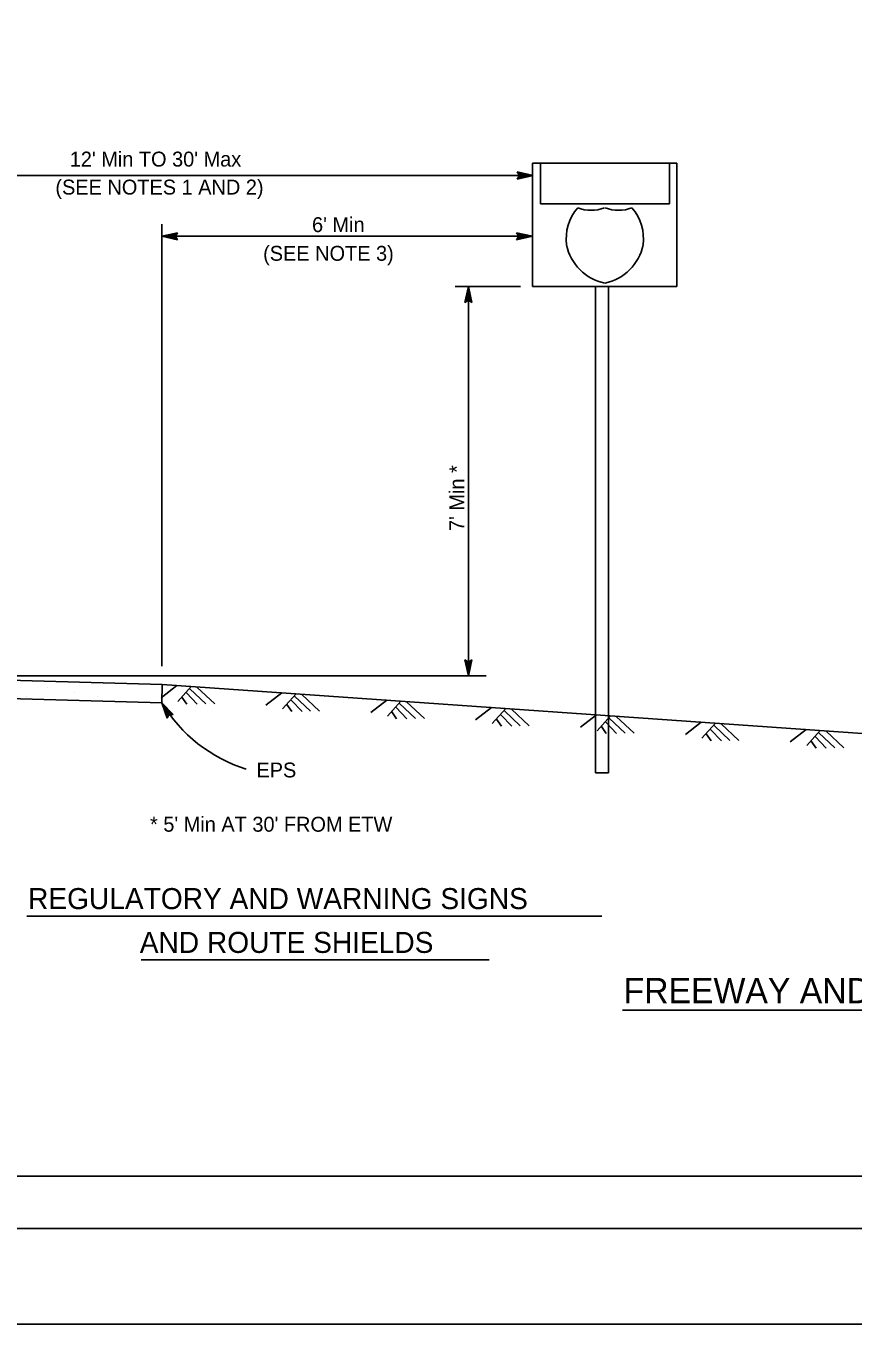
# Model space of a CAD drawing. Extents: x -894 to 866, y -476 to 714.
# Drawn here: x -626 to -233, y -476 to 141 of the extents above; entities that cross this region are included whole.
import ezdxf

# ---------------------------------------------------------------- set-up
doc = ezdxf.new("R2010")
doc.units = 0
for name, color, linetype in [('10 Sheet Format', 7, 'Continuous'), ('56 Stage 3 Anno', 7, 'Continuous'), ('57 Undefined', 7, 'Continuous'), ('59 Sndwall Anno', 7, 'Continuous'), ('60 Nongeo Data', 7, 'Continuous')]:
    doc.layers.add(name, color=color, linetype=linetype)

msp = doc.modelspace()

# ---------------------------------------------------------------- linework, layer by layer
at = {"layer": '10 Sheet Format'}
for p, q in [((-813.45, -406.04), (811.55, -406.04)), ((-863.46, -431.04), (836.55, -431.04))]:
    msp.add_line(p, q, dxfattribs=at)
for points in [[(-894.04, 713.56), (865.96, 713.56), (865.96, -476.44), (-894.04, -476.44)], [(-863.46, -431.04), (836.55, -431.04), (836.55, 668.96), (-863.46, 668.96)]]:
    msp.add_lwpolyline(points, close=True, dxfattribs=at)
at = {"layer": '56 Stage 3 Anno'}
for p, q in [((-385.14, 69.77), (-711.49, 69.77)), ((-391.64, 69.77), (-392.64, 71.45)), ((-392.64, 71.45), (-392.64, 71.45)), ((-392.64, 71.45), (-385.14, 69.77)), ((-385.14, 69.77), (-392.64, 68.11)), ((-392.64, 68.11), (-391.64, 69.77)), ((-392.64, 68.11), (-392.64, 68.11)), ((-392.37, 71), (-386.87, 69.78)), ((-386.88, 69.77), (-392.35, 68.56)), ((-388.6, 69.78), (-392.13, 68.99)), ((-392.08, 70.56), (-388.6, 69.78)), ((-391.86, 70.12), (-390.32, 69.78)), ((-390.32, 69.78), (-391.83, 69.44)), ((-385.14, 69.77), (-385.14, 69.77)), ((-561.68, -163.64), (-561.68, 46.66)), ((-561.68, 40.9), (-554.18, 42.56)), ((-561.68, 40.9), (-385.43, 40.9)), ((-554.18, 39.22), (-561.68, 40.9)), ((-561.68, 40.9), (-561.68, 40.9)), ((-554.45, 39.67), (-559.95, 40.9)), ((-559.94, 40.9), (-554.47, 42.11)), ((-558.22, 40.9), (-554.69, 41.68)), ((-554.74, 40.12), (-558.22, 40.9)), ((-556.5, 40.9), (-554.98, 41.23)), ((-554.96, 40.55), (-556.5, 40.9)), ((-554.18, 42.56), (-555.18, 40.9)), ((-555.18, 40.9), (-554.18, 39.22)), ((-554.18, 42.56), (-554.18, 42.56)), ((-554.18, 39.22), (-554.18, 39.22)), ((-391.93, 40.9), (-392.93, 42.57)), ((-392.93, 42.57), (-392.93, 42.57)), ((-392.93, 42.57), (-385.43, 40.9)), ((-385.43, 40.9), (-392.93, 39.24)), ((-392.93, 39.24), (-391.93, 40.9)), ((-392.93, 39.24), (-392.93, 39.24)), ((-392.66, 42.13), (-387.15, 40.9)), ((-387.16, 40.89), (-392.63, 39.69)), ((-388.88, 40.9), (-392.41, 40.12)), ((-392.36, 41.68), (-388.88, 40.9)), ((-392.14, 41.25), (-390.61, 40.9)), ((-390.61, 40.9), (-392.12, 40.57)), ((-385.43, 40.9), (-385.43, 40.9)), ((-422.21, 16.94), (-391.1, 16.94)), ((-417.56, 9.44), (-415.88, 16.94)), ((-417.11, 9.71), (-415.88, 15.21)), ((-416.66, 10), (-415.88, 13.48)), ((-415.88, 16.94), (-415.88, -168.1)), ((-415.88, 16.94), (-415.88, 16.94)), ((-415.88, 16.94), (-414.22, 9.44)), ((-415.88, 15.2), (-414.67, 9.73)), ((-415.88, 13.48), (-415.1, 9.95)), ((-415.88, 10.44), (-417.56, 9.44)), ((-417.56, 9.44), (-417.56, 9.44)), ((-416.23, 10.22), (-415.89, 11.76)), ((-415.89, 11.76), (-415.55, 10.24)), ((-414.22, 9.44), (-415.88, 10.44)), ((-414.22, 9.44), (-414.22, 9.44)), ((-415.88, -168.1), (-417.54, -160.6)), ((-417.54, -160.6), (-417.54, -160.6)), ((-417.54, -160.6), (-415.88, -161.6)), ((-415.89, -166.36), (-417.1, -160.9)), ((-415.88, -164.65), (-416.66, -161.12)), ((-415.88, -162.92), (-416.21, -161.41)), ((-415.88, -161.6), (-414.21, -160.6)), ((-414.21, -160.6), (-415.88, -168.1)), ((-414.65, -160.87), (-415.88, -166.38)), ((-415.1, -161.17), (-415.88, -164.65)), ((-415.53, -161.39), (-415.88, -162.92)), ((-414.21, -160.6), (-414.21, -160.6)), ((-711.41, -168.1), (-407.45, -168.1)), ((-415.88, -168.1), (-415.88, -168.1)), ((-559.24, -188.3), (-561.69, -181.02)), ((-561.69, -181.02), (-561.69, -181.02)), ((-561.69, -181.02), (-556.39, -186.58)), ((-559, -187.84), (-560.8, -182.5)), ((-560.79, -182.5), (-556.92, -186.56)), ((-558.77, -187.36), (-559.91, -183.98)), ((-559.91, -183.98), (-557.41, -186.59)), ((-558.33, -186.58), (-559.24, -188.3)), ((-559.24, -188.3), (-559.24, -188.3)), ((-558.51, -186.95), (-559.01, -185.45)), ((-559.01, -185.45), (-557.94, -186.57)), ((-556.39, -186.58), (-558.33, -186.58)), ((-556.39, -186.58), (-556.39, -186.58))]:
    msp.add_line(p, q, dxfattribs=at)
msp.add_arc((-499.74, -143.57), 72.39, 211.1567, 252.39745, dxfattribs=at)
at = {"layer": '57 Undefined'}
for p, q in [((-626, -282.46), (-352.4, -282.46)), ((-571.48, -303.28), (-405.93, -303.28)), ((-342.51, -327.22), (36.17, -327.22))]:
    msp.add_line(p, q, dxfattribs=at)
at = {"layer": '59 Sndwall Anno'}
for p, q in [((-554.51, -172.75), (-562.06, -178.58)), ((-561.62, -172.27), (-561.69, -181.02)), ((-547.77, -173.26), (-554.16, -180.32)), ((-552.14, -178.3), (-549.79, -181.64)), ((-550.04, -176.3), (-544.9, -181.68)), ((-548.43, -174.34), (-540.86, -181.52)), ((-545.04, -173.49), (-536.57, -181.51)), ((-504.63, -176.24), (-512.19, -182.07)), ((-497.89, -176.75), (-504.28, -183.8)), ((-498.55, -177.83), (-490.98, -185.01)), ((-495.16, -176.97), (-486.69, -185)), ((-502.26, -181.79), (-499.91, -185.13)), ((-502.26, -181.79), (-499.91, -185.13)), ((-500.16, -179.79), (-495.03, -185.17)), ((-500.16, -179.79), (-495.03, -185.17)), ((-454.75, -179.72), (-462.31, -185.55)), ((-448.02, -180.24), (-454.4, -187.29)), ((-450.28, -183.27), (-445.15, -188.65)), ((-448.67, -181.32), (-441.1, -188.5)), ((-445.28, -180.46), (-436.81, -188.49)), ((-404.88, -183.21), (-412.43, -189.04)), ((-398.14, -183.73), (-404.52, -190.78)), ((-398.79, -184.81), (-391.22, -191.98)), ((-395.4, -183.95), (-386.93, -191.98)), ((-452.38, -185.28), (-450.03, -188.61)), ((-402.5, -188.77), (-400.15, -192.1)), ((-400.41, -186.76), (-395.27, -192.14)), ((-355, -186.7), (-362.55, -192.53)), ((-348.26, -187.22), (-354.64, -194.27)), ((-350.53, -190.25), (-345.39, -195.63)), ((-348.92, -188.3), (-341.34, -195.47)), ((-345.53, -187.44), (-337.06, -195.46)), ((-305.12, -190.19), (-312.67, -196.02)), ((-298.38, -190.7), (-304.77, -197.75)), ((-295.65, -190.93), (-287.18, -198.95)), ((-352.62, -192.26), (-350.28, -195.59)), ((-302.75, -195.74), (-300.4, -199.08)), ((-300.65, -193.74), (-295.51, -199.12)), ((-299.04, -191.78), (-291.47, -198.96)), ((-255.24, -193.67), (-262.79, -199.5)), ((-248.5, -194.19), (-254.89, -201.24)), ((-250.77, -197.23), (-245.64, -202.61)), ((-249.16, -195.27), (-241.59, -202.45)), ((-245.77, -194.41), (-237.3, -202.44)), ((-252.87, -199.23), (-250.52, -202.56))]:
    msp.add_line(p, q, dxfattribs=at)
at = {"layer": '60 Nongeo Data'}
for p, q in [((-385.43, 75.69), (-316.68, 75.69)), ((-385.43, 75.69), (-385.43, 16.94)), ((-381.65, 56.23), (-381.65, 75.56)), ((-320.16, 56.23), (-320.16, 75.56)), ((-316.68, 75.69), (-316.68, 16.94)), ((-381.65, 56.23), (-320.16, 56.23)), ((-385.43, 16.94), (-316.68, 16.94)), ((-355.43, 16.94), (-355.43, -186.69)), ((-349.18, 16.94), (-349.18, -187.12)), ((-711.41, -168.1), (-561.62, -172.27)), ((-711.41, -176.86), (-561.69, -181.02)), ((-355.43, -186.69), (-355.43, -214.35)), ((-349.18, -187.12), (-349.18, -214.35)), ((-355.43, -214.35), (-349.18, -214.35))]:
    msp.add_line(p, q, dxfattribs=at)
msp.add_lwpolyline([(-561.62, -172.27), (-194.56, -197.93)], dxfattribs=at)
for centre, radius, start, end in [((-347.23, 39.77), 22.13, 138.80456, 187.9054), ((-357.53, 72.32), 19.07, 250.52973, 289.47027), ((-344.45, 72.32), 19.07, 250.52973, 289.47027), ((-354.74, 39.77), 22.13, 352.0946, 41.19544), ((-346.32, 41.39), 23.3, 191.55555, 258.44466), ((-355.66, 41.39), 23.3, 281.55534, 348.44445)]:
    msp.add_arc(centre, radius, start, end, dxfattribs=at)

# ---------------------------------------------------------------- texts
at = {"layer": '57 Undefined'}
for s, height, p in [("12' Min TO 30' Max", 7.0866, (-605.52, 74.03)), ('(SEE NOTES 1 AND 2)', 7.0866, (-612.33, 60.72)), ("6' Min", 7.087, (-490.26, 42.87)), ('(SEE NOTE 3)', 7.0866, (-513.53, 29.23)), ('EPS', 7.087, (-516.72, -216.49)), ("* 5' Min AT 30' FROM ETW", 7.0866, (-567.32, -242.29)), ('REGULATORY AND WARNING SIGNS', 10, (-625.35, -279.11)), ('AND ROUTE SHIELDS', 10, (-572.21, -299.94)), ('FREEWAY AND EXPRESSWAY LOCATIONS', 12, (-342.07, -323.88))]:
    msp.add_text(s, height=height, dxfattribs=at).set_placement(p)
msp.add_text("7' Min *", height=7.087, rotation=90, dxfattribs=at).set_placement((-417.85, -99.29))
at = {"layer": '59 Sndwall Anno'}
for p in [(-626.22, -178.03), (-616.18, -173.78), (-603.34, -175.96), (-592.31, -178.29), (-582.27, -174.05), (-569.43, -176.22), (-567.38, -174.42)]:
    msp.add_text('.', height=1, rotation=359.55514, dxfattribs=at).set_placement(p)

doc.saveas('drawing.dxf')
